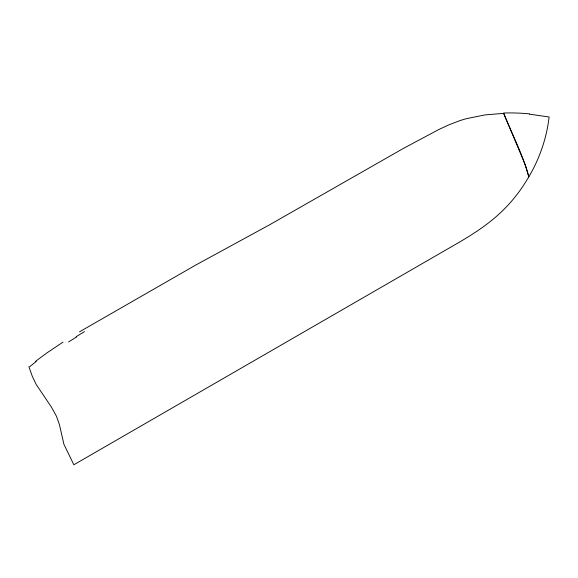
<?xml version="1.0" encoding="UTF-8"?>
<svg xmlns="http://www.w3.org/2000/svg" width="578" height="578" viewBox="0 0 578 578"><rect width="100%" height="100%" fill="white"/><g stroke="black" fill="none" stroke-linecap="round" stroke-linejoin="round"><path stroke-width="0.87" d="M35.323 361.481L47.179 352.725L63.031 342.118M79.533 331.808L195.277 265.316L269.659 224.755L403.191 148.532L438.615 129.617L448.86 124.862L459.568 120.744A104.791 82.791 1.5 0 1 466.807 118.584L484.964 114.921L503.662 113.339C512.224 134.436 522.873 154.796 528.827 176.868L523.206 185.878A98.029 56.601 -60 0 1 501.964 211.317C487.211 225.579 469.603 236.402 451.866 246.517L73.84 464.77L63.905 444.258L59.44 424.657L56.449 416.225L51.406 407.093L36.176 384.435L32.281 376.256L28.9 366.705M529.383 114.169L549.1 116.98C546.694 138.106 539.57 158.553 528.827 176.868L526.536 168.913A100.666 58.118 60 0 0 524.766 163.596L503.662 113.339M29.767 366.69A350.615 111.128 -10.8 0 1 36.233 361.481M76.108 336.721A592.551 151.891 -15.7 0 1 84.496 331.627M68.551 341.966A624.529 169.975 -14.6 0 1 76.744 336.858M503.648 113.021A156.631 121.936 -0.6 0 1 529.434 113.873"/></g></svg>
